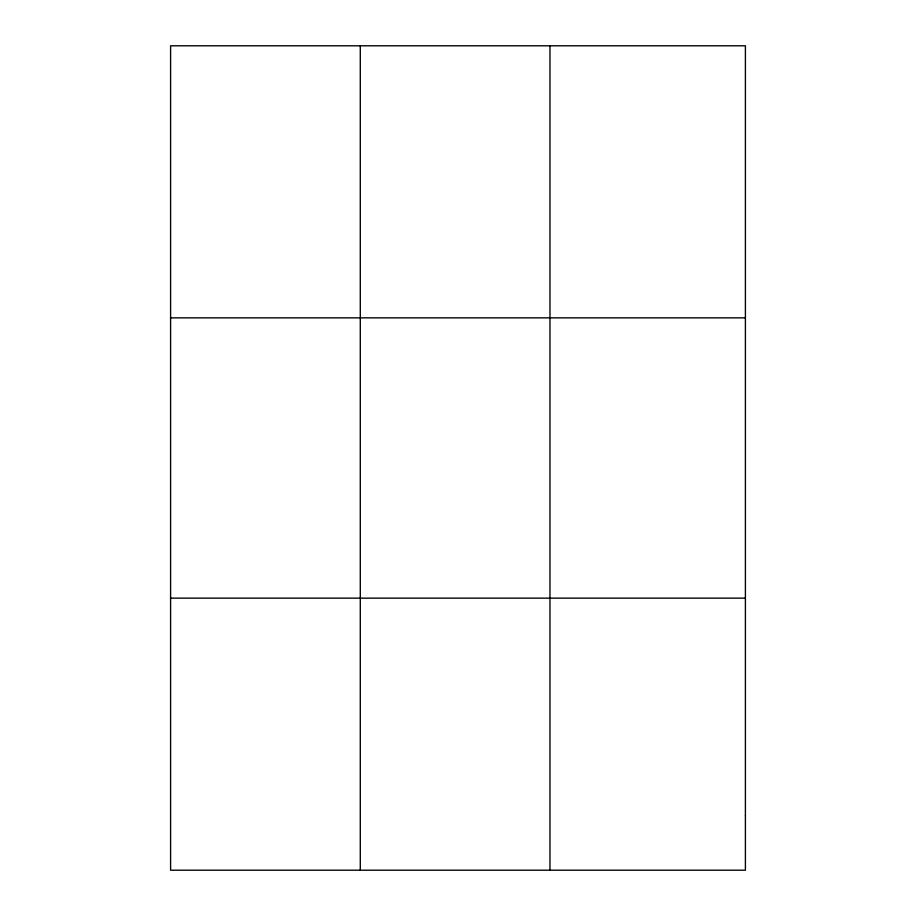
<?xml version="1.0" encoding="UTF-8"?>
<svg xmlns="http://www.w3.org/2000/svg" width="916" height="916" viewBox="0 0 916 916"><rect width="100%" height="100%" fill="white"/><g stroke="black" fill="none" stroke-linecap="round" stroke-linejoin="round"><path stroke-width="1.37" d="M360.286 45.8L360.286 870.2M549.966 45.8L549.966 870.2M170.594 317.852L745.406 317.852M170.594 598.148L745.406 598.148M745.406 815.79L745.406 870.2L170.594 870.2L170.594 45.8L745.406 45.8L745.406 815.79"/></g></svg>
